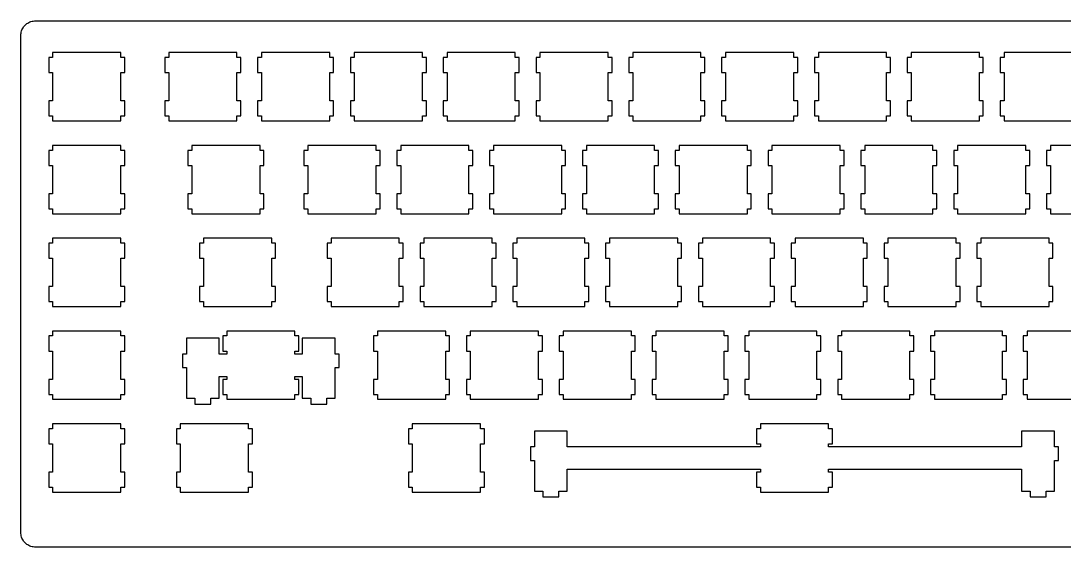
# Model space of a CAD drawing. Extents: x 0 to 341, y 0 to 108.
# Drawn here: x 0.1 to 214.2, y 0.2 to 108.2 of the extents above; entities that cross this region are included whole.
import ezdxf

# ---------------------------------------------------------------- set-up
doc = ezdxf.new("R2010")
doc.units = 0
doc.layers.get('0').update_dxf_attribs({"linetype": 'CONTINUOUS'})

msp = doc.modelspace()

# ---------------------------------------------------------------- linework, layer by layer
at = {"color": 0}
for p, q in [((0.66697, 106.972), (0.81304, 107.156)), ((0.81304, 107.156), (0.97289, 107.33)), ((0.97289, 107.33), (1.14653, 107.49)), ((1.14653, 107.49), (1.33119, 107.636)), ((1.33119, 107.636), (1.52687, 107.765)), ((1.52687, 107.765), (1.73357, 107.881)), ((1.73357, 107.881), (1.94717, 107.979)), ((1.94717, 107.979), (2.16765, 108.061)), ((2.16765, 108.061), (2.39503, 108.125)), ((2.39503, 108.125), (2.62516, 108.172)), ((2.62516, 108.172), (2.85943, 108.198)), ((2.85943, 108.198), (3.09507, 108.208)), ((3.09507, 108.208), (338.471, 108.208)), ((0.09508, 105.208), (0.10473, 105.444)), ((0.09508, 3.19429), (0.09508, 105.208)), ((0.10473, 105.444), (0.13091, 105.678)), ((0.13091, 105.678), (0.17777, 105.908)), ((0.17777, 105.908), (0.24116, 106.135)), ((0.24116, 106.135), (0.32384, 106.355)), ((0.32384, 106.355), (0.42168, 106.569)), ((0.42168, 106.569), (0.53744, 106.776)), ((0.53744, 106.776), (0.66697, 106.972)), ((6.62009, 100.683), (5.81946, 100.683)), ((5.81946, 100.683), (5.81946, 97.5829)), ((6.62009, 101.683), (6.62009, 100.683)), ((20.621, 101.683), (6.62009, 101.683)), ((20.621, 100.683), (20.621, 101.683)), ((21.4202, 100.683), (20.621, 100.683)), ((21.4202, 97.5829), (21.4202, 100.683)), ((30.4326, 100.683), (29.632, 100.683)), ((29.632, 100.683), (29.632, 97.5829)), ((30.4326, 101.683), (30.4326, 100.683)), ((44.432, 101.683), (30.4326, 101.683)), ((44.432, 100.683), (44.432, 101.683)), ((45.2328, 100.683), (44.432, 100.683)), ((45.2328, 97.5829), (45.2328, 100.683)), ((49.4827, 100.683), (48.6819, 100.683)), ((48.6819, 100.683), (48.6819, 97.5829)), ((49.4827, 101.683), (49.4827, 100.683)), ((63.482, 101.683), (49.4827, 101.683)), ((63.482, 100.683), (63.482, 101.683)), ((64.2828, 100.683), (63.482, 100.683)), ((64.2828, 97.5829), (64.2828, 100.683)), ((68.5327, 100.683), (67.7319, 100.683)), ((67.7319, 100.683), (67.7319, 97.5829)), ((68.5327, 101.683), (68.5327, 100.683)), ((82.532, 101.683), (68.5327, 101.683)), ((82.532, 100.683), (82.532, 101.683)), ((83.3328, 100.683), (82.532, 100.683)), ((83.3328, 97.5829), (83.3328, 100.683)), ((87.5827, 100.683), (86.7819, 100.683)), ((86.7819, 100.683), (86.7819, 97.5829)), ((87.5827, 101.683), (87.5827, 100.683)), ((101.582, 101.683), (87.5827, 101.683)), ((101.582, 100.683), (101.582, 101.683)), ((102.383, 100.683), (101.582, 100.683)), ((102.383, 97.5829), (102.383, 100.683)), ((106.633, 100.683), (105.832, 100.683)), ((105.832, 100.683), (105.832, 97.5829)), ((106.633, 101.683), (106.633, 100.683)), ((120.632, 101.683), (106.633, 101.683)), ((120.632, 100.683), (120.632, 101.683)), ((121.433, 100.683), (120.632, 100.683)), ((121.433, 97.5829), (121.433, 100.683)), ((125.681, 100.683), (124.882, 100.683)), ((124.882, 100.683), (124.882, 97.5829)), ((125.681, 101.683), (125.681, 100.683)), ((139.682, 101.683), (125.681, 101.683)), ((139.682, 100.683), (139.682, 101.683)), ((140.483, 100.683), (139.682, 100.683)), ((140.483, 97.5829), (140.483, 100.683)), ((144.733, 100.683), (143.932, 100.683)), ((143.932, 100.683), (143.932, 97.5829)), ((144.733, 101.683), (144.733, 100.683)), ((158.732, 101.683), (144.733, 101.683)), ((158.732, 100.683), (158.732, 101.683)), ((159.533, 100.683), (158.732, 100.683)), ((159.533, 97.5829), (159.533, 100.683)), ((163.783, 100.683), (162.982, 100.683)), ((162.982, 100.683), (162.982, 97.5829)), ((163.783, 101.683), (163.783, 100.683)), ((177.782, 101.683), (163.783, 101.683)), ((177.782, 100.683), (177.782, 101.683)), ((178.583, 100.683), (177.782, 100.683)), ((178.583, 97.5829), (178.583, 100.683)), ((182.833, 100.683), (182.032, 100.683)), ((182.032, 100.683), (182.032, 97.5829)), ((182.833, 101.683), (182.833, 100.683)), ((196.832, 101.683), (182.833, 101.683)), ((196.832, 100.683), (196.832, 101.683)), ((197.633, 100.683), (196.832, 100.683)), ((197.633, 97.5829), (197.633, 100.683)), ((201.883, 100.683), (201.082, 100.683)), ((201.082, 100.683), (201.082, 97.5829)), ((201.883, 101.683), (201.883, 100.683)), ((215.882, 101.683), (201.883, 101.683)), ((5.81946, 97.5829), (6.62009, 97.5829)), ((6.62009, 97.5829), (6.62009, 91.7829)), ((20.621, 91.7829), (20.621, 97.5829)), ((20.621, 97.5829), (21.4202, 97.5829)), ((29.632, 97.5829), (30.4326, 97.5829)), ((30.4326, 97.5829), (30.4326, 91.7829)), ((44.432, 91.7829), (44.432, 97.5829)), ((44.432, 97.5829), (45.2328, 97.5829)), ((48.6819, 97.5829), (49.4827, 97.5829)), ((49.4827, 97.5829), (49.4827, 91.7829)), ((63.482, 91.7829), (63.482, 97.5829)), ((63.482, 97.5829), (64.2828, 97.5829)), ((67.7319, 97.5829), (68.5327, 97.5829)), ((68.5327, 97.5829), (68.5327, 91.7829)), ((82.532, 91.7829), (82.532, 97.5829)), ((82.532, 97.5829), (83.3328, 97.5829)), ((86.7819, 97.5829), (87.5827, 97.5829)), ((87.5827, 97.5829), (87.5827, 91.7829)), ((101.582, 91.7829), (101.582, 97.5829)), ((101.582, 97.5829), (102.383, 97.5829)), ((105.832, 97.5829), (106.633, 97.5829)), ((106.633, 97.5829), (106.633, 91.7829)), ((120.632, 91.7829), (120.632, 97.5829)), ((120.632, 97.5829), (121.433, 97.5829)), ((124.882, 97.5829), (125.681, 97.5829)), ((125.681, 97.5829), (125.681, 91.7829)), ((139.682, 91.7829), (139.682, 97.5829)), ((139.682, 97.5829), (140.483, 97.5829)), ((143.932, 97.5829), (144.733, 97.5829)), ((144.733, 97.5829), (144.733, 91.7829)), ((158.732, 91.7829), (158.732, 97.5829)), ((158.732, 97.5829), (159.533, 97.5829)), ((162.982, 97.5829), (163.783, 97.5829)), ((163.783, 97.5829), (163.783, 91.7829)), ((177.782, 91.7829), (177.782, 97.5829)), ((177.782, 97.5829), (178.583, 97.5829)), ((182.032, 97.5829), (182.833, 97.5829)), ((182.833, 97.5829), (182.833, 91.7829)), ((196.832, 91.7829), (196.832, 97.5829)), ((196.832, 97.5829), (197.633, 97.5829)), ((201.082, 97.5829), (201.883, 97.5829)), ((201.883, 97.5829), (201.883, 91.7829)), ((6.62009, 91.7829), (5.81946, 91.7829)), ((5.81946, 91.7829), (5.81946, 88.6823)), ((21.4202, 91.7829), (20.621, 91.7829)), ((21.4202, 88.6823), (21.4202, 91.7829)), ((30.4326, 91.7829), (29.632, 91.7829)), ((29.632, 91.7829), (29.632, 88.6823)), ((45.2328, 91.7829), (44.432, 91.7829)), ((45.2328, 88.6823), (45.2328, 91.7829)), ((49.4827, 91.7829), (48.6819, 91.7829)), ((48.6819, 91.7829), (48.6819, 88.6823)), ((64.2828, 91.7829), (63.482, 91.7829)), ((64.2828, 88.6823), (64.2828, 91.7829)), ((68.5327, 91.7829), (67.7319, 91.7829)), ((67.7319, 91.7829), (67.7319, 88.6823)), ((83.3328, 91.7829), (82.532, 91.7829)), ((83.3328, 88.6823), (83.3328, 91.7829)), ((87.5827, 91.7829), (86.7819, 91.7829)), ((86.7819, 91.7829), (86.7819, 88.6823)), ((102.383, 91.7829), (101.582, 91.7829)), ((102.383, 88.6823), (102.383, 91.7829)), ((106.633, 91.7829), (105.832, 91.7829)), ((105.832, 91.7829), (105.832, 88.6823)), ((121.433, 91.7829), (120.632, 91.7829)), ((121.433, 88.6823), (121.433, 91.7829)), ((125.681, 91.7829), (124.882, 91.7829)), ((124.882, 91.7829), (124.882, 88.6823)), ((140.483, 91.7829), (139.682, 91.7829)), ((140.483, 88.6823), (140.483, 91.7829)), ((144.733, 91.7829), (143.932, 91.7829)), ((143.932, 91.7829), (143.932, 88.6823)), ((159.533, 91.7829), (158.732, 91.7829)), ((159.533, 88.6823), (159.533, 91.7829)), ((163.783, 91.7829), (162.982, 91.7829)), ((162.982, 91.7829), (162.982, 88.6823)), ((178.583, 91.7829), (177.782, 91.7829)), ((178.583, 88.6823), (178.583, 91.7829)), ((182.833, 91.7829), (182.032, 91.7829)), ((182.032, 91.7829), (182.032, 88.6823)), ((197.633, 91.7829), (196.832, 91.7829)), ((197.633, 88.6823), (197.633, 91.7829)), ((201.883, 91.7829), (201.082, 91.7829)), ((201.082, 91.7829), (201.082, 88.6823)), ((5.81946, 88.6823), (6.62009, 88.6823)), ((6.62009, 88.6823), (6.62009, 87.6819)), ((20.621, 87.6819), (20.621, 88.6823)), ((20.621, 88.6823), (21.4202, 88.6823)), ((29.632, 88.6823), (30.4326, 88.6823)), ((30.4326, 88.6823), (30.4326, 87.6819)), ((44.432, 87.6819), (44.432, 88.6823)), ((44.432, 88.6823), (45.2328, 88.6823)), ((48.6819, 88.6823), (49.4827, 88.6823)), ((49.4827, 88.6823), (49.4827, 87.6819)), ((63.482, 87.6819), (63.482, 88.6823)), ((63.482, 88.6823), (64.2828, 88.6823)), ((67.7319, 88.6823), (68.5327, 88.6823)), ((68.5327, 88.6823), (68.5327, 87.6819)), ((82.532, 87.6819), (82.532, 88.6823)), ((82.532, 88.6823), (83.3328, 88.6823)), ((86.7819, 88.6823), (87.5827, 88.6823)), ((87.5827, 88.6823), (87.5827, 87.6819)), ((101.582, 87.6819), (101.582, 88.6823)), ((101.582, 88.6823), (102.383, 88.6823)), ((105.832, 88.6823), (106.633, 88.6823)), ((106.633, 88.6823), (106.633, 87.6819)), ((120.632, 87.6819), (120.632, 88.6823)), ((120.632, 88.6823), (121.433, 88.6823)), ((124.882, 88.6823), (125.681, 88.6823)), ((125.681, 88.6823), (125.681, 87.6819)), ((139.682, 87.6819), (139.682, 88.6823)), ((139.682, 88.6823), (140.483, 88.6823)), ((143.932, 88.6823), (144.733, 88.6823)), ((144.733, 88.6823), (144.733, 87.6819)), ((158.732, 87.6819), (158.732, 88.6823)), ((158.732, 88.6823), (159.533, 88.6823)), ((162.982, 88.6823), (163.783, 88.6823)), ((163.783, 88.6823), (163.783, 87.6819)), ((177.782, 87.6819), (177.782, 88.6823)), ((177.782, 88.6823), (178.583, 88.6823)), ((182.032, 88.6823), (182.833, 88.6823)), ((182.833, 88.6823), (182.833, 87.6819)), ((196.832, 87.6819), (196.832, 88.6823)), ((196.832, 88.6823), (197.633, 88.6823)), ((201.082, 88.6823), (201.883, 88.6823)), ((201.883, 88.6823), (201.883, 87.6819)), ((6.62009, 87.6819), (20.621, 87.6819)), ((30.4326, 87.6819), (44.432, 87.6819)), ((49.4827, 87.6819), (63.482, 87.6819)), ((68.5327, 87.6819), (82.532, 87.6819)), ((87.5827, 87.6819), (101.582, 87.6819)), ((106.633, 87.6819), (120.632, 87.6819)), ((125.681, 87.6819), (139.682, 87.6819)), ((144.733, 87.6819), (158.732, 87.6819)), ((163.783, 87.6819), (177.782, 87.6819)), ((182.833, 87.6819), (196.832, 87.6819)), ((201.883, 87.6819), (215.882, 87.6819)), ((6.62009, 81.6321), (5.81946, 81.6321)), ((5.81946, 81.6321), (5.81946, 78.5315)), ((6.62009, 82.6325), (6.62009, 81.6321)), ((20.621, 82.6325), (6.62009, 82.6325)), ((20.621, 81.6321), (20.621, 82.6325)), ((21.4202, 81.6321), (20.621, 81.6321)), ((21.4202, 78.5315), (21.4202, 81.6321)), ((35.1951, 81.6321), (34.3958, 81.6321)), ((34.3958, 81.6321), (34.3958, 78.5315)), ((35.1951, 82.6325), (35.1951, 81.6321)), ((49.1959, 82.6325), (35.1951, 82.6325)), ((49.1959, 81.6321), (49.1959, 82.6325)), ((49.9953, 81.6321), (49.1959, 81.6321)), ((49.9953, 78.5315), (49.9953, 81.6321)), ((59.0077, 81.6321), (58.2069, 81.6321)), ((58.2069, 81.6321), (58.2069, 78.5315)), ((59.0077, 82.6325), (59.0077, 81.6321)), ((73.007, 82.6325), (59.0077, 82.6325)), ((73.007, 81.6321), (73.007, 82.6325)), ((73.8078, 81.6321), (73.007, 81.6321)), ((73.8078, 78.5315), (73.8078, 81.6321)), ((78.0577, 81.6321), (77.2569, 81.6321)), ((77.2569, 81.6321), (77.2569, 78.5315)), ((78.0577, 82.6325), (78.0577, 81.6321)), ((92.057, 82.6325), (78.0577, 82.6325)), ((92.057, 81.6321), (92.057, 82.6325)), ((92.8578, 81.6321), (92.057, 81.6321)), ((92.8578, 78.5315), (92.8578, 81.6321)), ((97.1077, 81.6321), (96.3069, 81.6321)), ((96.3069, 81.6321), (96.3069, 78.5315)), ((97.1077, 82.6325), (97.1077, 81.6321)), ((111.107, 82.6325), (97.1077, 82.6325)), ((111.107, 81.6321), (111.107, 82.6325)), ((111.908, 81.6321), (111.107, 81.6321)), ((111.908, 78.5315), (111.908, 81.6321)), ((116.158, 81.6321), (115.357, 81.6321)), ((115.357, 81.6321), (115.357, 78.5315)), ((116.158, 82.6325), (116.158, 81.6321)), ((130.157, 82.6325), (116.158, 82.6325)), ((130.157, 81.6321), (130.157, 82.6325)), ((130.958, 81.6321), (130.157, 81.6321)), ((130.958, 78.5315), (130.958, 81.6321)), ((135.208, 81.6321), (134.407, 81.6321)), ((134.407, 81.6321), (134.407, 78.5315)), ((135.208, 82.6325), (135.208, 81.6321)), ((149.207, 82.6325), (135.208, 82.6325)), ((149.207, 81.6321), (149.207, 82.6325)), ((150.008, 81.6321), (149.207, 81.6321)), ((150.008, 78.5315), (150.008, 81.6321)), ((154.258, 81.6321), (153.457, 81.6321)), ((153.457, 81.6321), (153.457, 78.5315)), ((154.258, 82.6325), (154.258, 81.6321)), ((168.257, 82.6325), (154.258, 82.6325)), ((168.257, 81.6321), (168.257, 82.6325)), ((169.058, 81.6321), (168.257, 81.6321)), ((169.058, 78.5315), (169.058, 81.6321)), ((173.308, 81.6321), (172.507, 81.6321)), ((172.507, 81.6321), (172.507, 78.5315)), ((173.308, 82.6325), (173.308, 81.6321)), ((187.307, 82.6325), (173.308, 82.6325)), ((187.307, 81.6321), (187.307, 82.6325)), ((188.108, 81.6321), (187.307, 81.6321)), ((188.108, 78.5315), (188.108, 81.6321)), ((192.358, 81.6321), (191.557, 81.6321)), ((191.557, 81.6321), (191.557, 78.5315)), ((192.358, 82.6325), (192.358, 81.6321)), ((206.357, 82.6325), (192.358, 82.6325)), ((206.357, 81.6321), (206.357, 82.6325)), ((207.158, 81.6321), (206.357, 81.6321)), ((207.158, 78.5315), (207.158, 81.6321)), ((211.408, 81.6321), (210.607, 81.6321)), ((210.607, 81.6321), (210.607, 78.5315)), ((211.408, 82.6325), (211.408, 81.6321)), ((225.407, 82.6325), (211.408, 82.6325)), ((5.81946, 78.5315), (6.62009, 78.5315)), ((6.62009, 78.5315), (6.62009, 72.7329)), ((20.621, 72.7329), (20.621, 78.5315)), ((20.621, 78.5315), (21.4202, 78.5315)), ((34.3958, 78.5315), (35.1951, 78.5315)), ((35.1951, 78.5315), (35.1951, 72.7329)), ((49.1959, 72.7329), (49.1959, 78.5315)), ((49.1959, 78.5315), (49.9953, 78.5315)), ((58.2069, 78.5315), (59.0077, 78.5315)), ((59.0077, 78.5315), (59.0077, 72.7329)), ((73.007, 72.7329), (73.007, 78.5315)), ((73.007, 78.5315), (73.8078, 78.5315)), ((77.2569, 78.5315), (78.0577, 78.5315)), ((78.0577, 78.5315), (78.0577, 72.7329)), ((92.057, 72.7329), (92.057, 78.5315)), ((92.057, 78.5315), (92.8578, 78.5315)), ((96.3069, 78.5315), (97.1077, 78.5315)), ((97.1077, 78.5315), (97.1077, 72.7329)), ((111.107, 72.7329), (111.107, 78.5315)), ((111.107, 78.5315), (111.908, 78.5315)), ((115.357, 78.5315), (116.158, 78.5315)), ((116.158, 78.5315), (116.158, 72.7329)), ((130.157, 72.7329), (130.157, 78.5315)), ((130.157, 78.5315), (130.958, 78.5315)), ((134.407, 78.5315), (135.208, 78.5315)), ((135.208, 78.5315), (135.208, 72.7329)), ((149.207, 72.7329), (149.207, 78.5315)), ((149.207, 78.5315), (150.008, 78.5315)), ((153.457, 78.5315), (154.258, 78.5315)), ((154.258, 78.5315), (154.258, 72.7329)), ((168.257, 72.7329), (168.257, 78.5315)), ((168.257, 78.5315), (169.058, 78.5315)), ((172.507, 78.5315), (173.308, 78.5315)), ((173.308, 78.5315), (173.308, 72.7329)), ((187.307, 72.7329), (187.307, 78.5315)), ((187.307, 78.5315), (188.108, 78.5315)), ((191.557, 78.5315), (192.358, 78.5315)), ((192.358, 78.5315), (192.358, 72.7329)), ((206.357, 72.7329), (206.357, 78.5315)), ((206.357, 78.5315), (207.158, 78.5315)), ((210.607, 78.5315), (211.408, 78.5315)), ((211.408, 78.5315), (211.408, 72.7329)), ((6.62009, 72.7329), (5.81946, 72.7329)), ((5.81946, 72.7329), (5.81946, 69.6323)), ((21.4202, 72.7329), (20.621, 72.7329)), ((21.4202, 69.6323), (21.4202, 72.7329)), ((35.1951, 72.7329), (34.3958, 72.7329)), ((34.3958, 72.7329), (34.3958, 69.6323)), ((49.9953, 72.7329), (49.1959, 72.7329)), ((49.9953, 69.6323), (49.9953, 72.7329)), ((59.0077, 72.7329), (58.2069, 72.7329)), ((58.2069, 72.7329), (58.2069, 69.6323)), ((73.8078, 72.7329), (73.007, 72.7329)), ((73.8078, 69.6323), (73.8078, 72.7329)), ((78.0577, 72.7329), (77.2569, 72.7329)), ((77.2569, 72.7329), (77.2569, 69.6323)), ((92.8578, 72.7329), (92.057, 72.7329)), ((92.8578, 69.6323), (92.8578, 72.7329)), ((97.1077, 72.7329), (96.3069, 72.7329)), ((96.3069, 72.7329), (96.3069, 69.6323)), ((111.908, 72.7329), (111.107, 72.7329)), ((111.908, 69.6323), (111.908, 72.7329)), ((116.158, 72.7329), (115.357, 72.7329)), ((115.357, 72.7329), (115.357, 69.6323)), ((130.958, 72.7329), (130.157, 72.7329)), ((130.958, 69.6323), (130.958, 72.7329)), ((135.208, 72.7329), (134.407, 72.7329)), ((134.407, 72.7329), (134.407, 69.6323)), ((150.008, 72.7329), (149.207, 72.7329)), ((150.008, 69.6323), (150.008, 72.7329)), ((154.258, 72.7329), (153.457, 72.7329)), ((153.457, 72.7329), (153.457, 69.6323)), ((169.058, 72.7329), (168.257, 72.7329)), ((169.058, 69.6323), (169.058, 72.7329)), ((173.308, 72.7329), (172.507, 72.7329)), ((172.507, 72.7329), (172.507, 69.6323)), ((188.108, 72.7329), (187.307, 72.7329)), ((188.108, 69.6323), (188.108, 72.7329)), ((192.358, 72.7329), (191.557, 72.7329)), ((191.557, 72.7329), (191.557, 69.6323)), ((207.158, 72.7329), (206.357, 72.7329)), ((207.158, 69.6323), (207.158, 72.7329)), ((211.408, 72.7329), (210.607, 72.7329)), ((210.607, 72.7329), (210.607, 69.6323)), ((5.81946, 69.6323), (6.62009, 69.6323)), ((6.62009, 69.6323), (6.62009, 68.6319)), ((6.62009, 68.6319), (20.621, 68.6319)), ((20.621, 68.6319), (20.621, 69.6323)), ((20.621, 69.6323), (21.4202, 69.6323)), ((34.3958, 69.6323), (35.1951, 69.6323)), ((35.1951, 69.6323), (35.1951, 68.6319)), ((35.1951, 68.6319), (49.1959, 68.6319)), ((49.1959, 68.6319), (49.1959, 69.6323)), ((49.1959, 69.6323), (49.9953, 69.6323)), ((58.2069, 69.6323), (59.0077, 69.6323)), ((59.0077, 69.6323), (59.0077, 68.6319)), ((59.0077, 68.6319), (73.007, 68.6319)), ((73.007, 68.6319), (73.007, 69.6323)), ((73.007, 69.6323), (73.8078, 69.6323)), ((77.2569, 69.6323), (78.0577, 69.6323)), ((78.0577, 69.6323), (78.0577, 68.6319)), ((78.0577, 68.6319), (92.057, 68.6319)), ((92.057, 68.6319), (92.057, 69.6323)), ((92.057, 69.6323), (92.8578, 69.6323)), ((96.3069, 69.6323), (97.1077, 69.6323)), ((97.1077, 69.6323), (97.1077, 68.6319)), ((97.1077, 68.6319), (111.107, 68.6319)), ((111.107, 68.6319), (111.107, 69.6323)), ((111.107, 69.6323), (111.908, 69.6323)), ((115.357, 69.6323), (116.158, 69.6323)), ((116.158, 69.6323), (116.158, 68.6319)), ((116.158, 68.6319), (130.157, 68.6319)), ((130.157, 68.6319), (130.157, 69.6323)), ((130.157, 69.6323), (130.958, 69.6323)), ((134.407, 69.6323), (135.208, 69.6323)), ((135.208, 69.6323), (135.208, 68.6319)), ((135.208, 68.6319), (149.207, 68.6319)), ((149.207, 68.6319), (149.207, 69.6323)), ((149.207, 69.6323), (150.008, 69.6323)), ((153.457, 69.6323), (154.258, 69.6323)), ((154.258, 69.6323), (154.258, 68.6319)), ((154.258, 68.6319), (168.257, 68.6319)), ((168.257, 68.6319), (168.257, 69.6323)), ((168.257, 69.6323), (169.058, 69.6323)), ((172.507, 69.6323), (173.308, 69.6323)), ((173.308, 69.6323), (173.308, 68.6319)), ((173.308, 68.6319), (187.307, 68.6319)), ((187.307, 68.6319), (187.307, 69.6323)), ((187.307, 69.6323), (188.108, 69.6323)), ((191.557, 69.6323), (192.358, 69.6323)), ((192.358, 69.6323), (192.358, 68.6319)), ((192.358, 68.6319), (206.357, 68.6319)), ((206.357, 68.6319), (206.357, 69.6323)), ((206.357, 69.6323), (207.158, 69.6323)), ((210.607, 69.6323), (211.408, 69.6323)), ((211.408, 69.6323), (211.408, 68.6319)), ((211.408, 68.6319), (225.407, 68.6319)), ((6.62009, 62.5821), (5.81946, 62.5821)), ((5.81946, 62.5821), (5.81946, 59.4815)), ((6.62009, 63.5825), (6.62009, 62.5821)), ((20.621, 63.5825), (6.62009, 63.5825)), ((20.621, 62.5821), (20.621, 63.5825)), ((21.4202, 62.5821), (20.621, 62.5821)), ((21.4202, 59.4815), (21.4202, 62.5821)), ((37.5765, 62.5821), (36.7771, 62.5821)), ((36.7771, 62.5821), (36.7771, 59.4815)), ((37.5765, 63.5825), (37.5765, 62.5821)), ((51.5758, 63.5825), (37.5765, 63.5825)), ((51.5758, 62.5821), (51.5758, 63.5825)), ((52.3766, 62.5821), (51.5758, 62.5821)), ((52.3766, 59.4815), (52.3766, 62.5821)), ((63.7702, 62.5821), (62.9708, 62.5821)), ((62.9708, 62.5821), (62.9708, 59.4815)), ((63.7702, 63.5825), (63.7702, 62.5821)), ((77.7709, 63.5825), (63.7702, 63.5825)), ((77.7709, 62.5821), (77.7709, 63.5825)), ((78.5703, 62.5821), (77.7709, 62.5821)), ((78.5703, 59.4815), (78.5703, 62.5821)), ((82.8202, 62.5821), (82.0208, 62.5821)), ((82.0208, 62.5821), (82.0208, 59.4815)), ((82.8202, 63.5825), (82.8202, 62.5821)), ((96.8209, 63.5825), (82.8202, 63.5825)), ((96.8209, 62.5821), (96.8209, 63.5825)), ((97.6203, 62.5821), (96.8209, 62.5821)), ((97.6203, 59.4815), (97.6203, 62.5821)), ((101.87, 62.5821), (101.071, 62.5821)), ((101.071, 62.5821), (101.071, 59.4815)), ((101.87, 63.5825), (101.87, 62.5821)), ((115.871, 63.5825), (101.87, 63.5825)), ((115.871, 62.5821), (115.871, 63.5825)), ((116.67, 62.5821), (115.871, 62.5821)), ((116.67, 59.4815), (116.67, 62.5821)), ((120.92, 62.5821), (120.121, 62.5821)), ((120.121, 62.5821), (120.121, 59.4815)), ((120.92, 63.5825), (120.92, 62.5821)), ((134.921, 63.5825), (120.92, 63.5825)), ((134.921, 62.5821), (134.921, 63.5825)), ((135.72, 62.5821), (134.921, 62.5821)), ((135.72, 59.4815), (135.72, 62.5821)), ((139.97, 62.5821), (139.171, 62.5821)), ((139.171, 62.5821), (139.171, 59.4815)), ((139.97, 63.5825), (139.97, 62.5821)), ((153.971, 63.5825), (139.97, 63.5825)), ((153.971, 62.5821), (153.971, 63.5825)), ((154.77, 62.5821), (153.971, 62.5821)), ((154.77, 59.4815), (154.77, 62.5821)), ((159.02, 62.5821), (158.221, 62.5821)), ((158.221, 62.5821), (158.221, 59.4815)), ((159.02, 63.5825), (159.02, 62.5821)), ((173.021, 63.5825), (159.02, 63.5825)), ((173.021, 62.5821), (173.021, 63.5825)), ((173.82, 62.5821), (173.021, 62.5821)), ((173.82, 59.4815), (173.82, 62.5821)), ((178.07, 62.5821), (177.271, 62.5821)), ((177.271, 62.5821), (177.271, 59.4815)), ((178.07, 63.5825), (178.07, 62.5821)), ((192.071, 63.5825), (178.07, 63.5825)), ((192.071, 62.5821), (192.071, 63.5825)), ((192.87, 62.5821), (192.071, 62.5821)), ((192.87, 59.4815), (192.87, 62.5821)), ((197.12, 62.5821), (196.321, 62.5821)), ((196.321, 62.5821), (196.321, 59.4815)), ((197.12, 63.5825), (197.12, 62.5821)), ((211.121, 63.5825), (197.12, 63.5825)), ((211.121, 62.5821), (211.121, 63.5825)), ((211.92, 62.5821), (211.121, 62.5821)), ((211.92, 59.4815), (211.92, 62.5821)), ((5.81946, 59.4815), (6.62009, 59.4815)), ((6.62009, 59.4815), (6.62009, 53.6829)), ((20.621, 53.6829), (20.621, 59.4815)), ((20.621, 59.4815), (21.4202, 59.4815)), ((36.7771, 59.4815), (37.5765, 59.4815)), ((37.5765, 59.4815), (37.5765, 53.6829)), ((51.5758, 53.6829), (51.5758, 59.4815)), ((51.5758, 59.4815), (52.3766, 59.4815)), ((62.9708, 59.4815), (63.7702, 59.4815)), ((63.7702, 59.4815), (63.7702, 53.6829)), ((77.7709, 53.6829), (77.7709, 59.4815)), ((77.7709, 59.4815), (78.5703, 59.4815)), ((82.0208, 59.4815), (82.8202, 59.4815)), ((82.8202, 59.4815), (82.8202, 53.6829)), ((96.8209, 53.6829), (96.8209, 59.4815)), ((96.8209, 59.4815), (97.6203, 59.4815)), ((101.071, 59.4815), (101.87, 59.4815)), ((101.87, 59.4815), (101.87, 53.6829)), ((115.871, 53.6829), (115.871, 59.4815)), ((115.871, 59.4815), (116.67, 59.4815)), ((120.121, 59.4815), (120.92, 59.4815)), ((120.92, 59.4815), (120.92, 53.6829)), ((134.921, 53.6829), (134.921, 59.4815)), ((134.921, 59.4815), (135.72, 59.4815)), ((139.171, 59.4815), (139.97, 59.4815)), ((139.97, 59.4815), (139.97, 53.6829)), ((153.971, 53.6829), (153.971, 59.4815)), ((153.971, 59.4815), (154.77, 59.4815)), ((158.221, 59.4815), (159.02, 59.4815)), ((159.02, 59.4815), (159.02, 53.6829)), ((173.021, 53.6829), (173.021, 59.4815)), ((173.021, 59.4815), (173.82, 59.4815)), ((177.271, 59.4815), (178.07, 59.4815)), ((178.07, 59.4815), (178.07, 53.6829)), ((192.071, 53.6829), (192.071, 59.4815)), ((192.071, 59.4815), (192.87, 59.4815)), ((196.321, 59.4815), (197.12, 59.4815)), ((197.12, 59.4815), (197.12, 53.6829)), ((211.121, 53.6829), (211.121, 59.4815)), ((211.121, 59.4815), (211.92, 59.4815)), ((6.62009, 53.6829), (5.81946, 53.6829)), ((5.81946, 53.6829), (5.81946, 50.5823)), ((21.4202, 53.6829), (20.621, 53.6829)), ((21.4202, 50.5823), (21.4202, 53.6829)), ((37.5765, 53.6829), (36.7771, 53.6829)), ((36.7771, 53.6829), (36.7771, 50.5823)), ((52.3766, 53.6829), (51.5758, 53.6829)), ((52.3766, 50.5823), (52.3766, 53.6829)), ((63.7702, 53.6829), (62.9708, 53.6829)), ((62.9708, 53.6829), (62.9708, 50.5823)), ((78.5703, 53.6829), (77.7709, 53.6829)), ((78.5703, 50.5823), (78.5703, 53.6829)), ((82.8202, 53.6829), (82.0208, 53.6829)), ((82.0208, 53.6829), (82.0208, 50.5823)), ((97.6203, 53.6829), (96.8209, 53.6829)), ((97.6203, 50.5823), (97.6203, 53.6829)), ((101.87, 53.6829), (101.071, 53.6829)), ((101.071, 53.6829), (101.071, 50.5823)), ((116.67, 53.6829), (115.871, 53.6829)), ((116.67, 50.5823), (116.67, 53.6829)), ((120.92, 53.6829), (120.121, 53.6829)), ((120.121, 53.6829), (120.121, 50.5823)), ((135.72, 53.6829), (134.921, 53.6829)), ((135.72, 50.5823), (135.72, 53.6829)), ((139.97, 53.6829), (139.171, 53.6829)), ((139.171, 53.6829), (139.171, 50.5823)), ((154.77, 53.6829), (153.971, 53.6829)), ((154.77, 50.5823), (154.77, 53.6829)), ((159.02, 53.6829), (158.221, 53.6829)), ((158.221, 53.6829), (158.221, 50.5823)), ((173.82, 53.6829), (173.021, 53.6829)), ((173.82, 50.5823), (173.82, 53.6829)), ((178.07, 53.6829), (177.271, 53.6829)), ((177.271, 53.6829), (177.271, 50.5823)), ((192.87, 53.6829), (192.071, 53.6829)), ((192.87, 50.5823), (192.87, 53.6829)), ((197.12, 53.6829), (196.321, 53.6829)), ((196.321, 53.6829), (196.321, 50.5823)), ((211.92, 53.6829), (211.121, 53.6829)), ((211.92, 50.5823), (211.92, 53.6829)), ((5.81946, 50.5823), (6.62009, 50.5823)), ((6.62009, 50.5823), (6.62009, 49.5819)), ((6.62009, 49.5819), (20.621, 49.5819)), ((20.621, 49.5819), (20.621, 50.5823)), ((20.621, 50.5823), (21.4202, 50.5823)), ((36.7771, 50.5823), (37.5765, 50.5823)), ((37.5765, 50.5823), (37.5765, 49.5819)), ((37.5765, 49.5819), (51.5758, 49.5819)), ((51.5758, 49.5819), (51.5758, 50.5823)), ((51.5758, 50.5823), (52.3766, 50.5823)), ((62.9708, 50.5823), (63.7702, 50.5823)), ((63.7702, 50.5823), (63.7702, 49.5819)), ((63.7702, 49.5819), (77.7709, 49.5819)), ((77.7709, 49.5819), (77.7709, 50.5823)), ((77.7709, 50.5823), (78.5703, 50.5823)), ((82.0208, 50.5823), (82.8202, 50.5823)), ((82.8202, 50.5823), (82.8202, 49.5819)), ((82.8202, 49.5819), (96.8209, 49.5819)), ((96.8209, 49.5819), (96.8209, 50.5823)), ((96.8209, 50.5823), (97.6203, 50.5823)), ((101.071, 50.5823), (101.87, 50.5823)), ((101.87, 50.5823), (101.87, 49.5819)), ((101.87, 49.5819), (115.871, 49.5819)), ((115.871, 49.5819), (115.871, 50.5823)), ((115.871, 50.5823), (116.67, 50.5823)), ((120.121, 50.5823), (120.92, 50.5823)), ((120.92, 50.5823), (120.92, 49.5819)), ((120.92, 49.5819), (134.921, 49.5819)), ((134.921, 49.5819), (134.921, 50.5823)), ((134.921, 50.5823), (135.72, 50.5823)), ((139.171, 50.5823), (139.97, 50.5823)), ((139.97, 50.5823), (139.97, 49.5819)), ((139.97, 49.5819), (153.971, 49.5819)), ((153.971, 49.5819), (153.971, 50.5823)), ((153.971, 50.5823), (154.77, 50.5823)), ((158.221, 50.5823), (159.02, 50.5823)), ((159.02, 50.5823), (159.02, 49.5819)), ((159.02, 49.5819), (173.021, 49.5819)), ((173.021, 49.5819), (173.021, 50.5823)), ((173.021, 50.5823), (173.82, 50.5823)), ((177.271, 50.5823), (178.07, 50.5823)), ((178.07, 50.5823), (178.07, 49.5819)), ((178.07, 49.5819), (192.071, 49.5819)), ((192.071, 49.5819), (192.071, 50.5823)), ((192.071, 50.5823), (192.87, 50.5823)), ((196.321, 50.5823), (197.12, 50.5823)), ((197.12, 50.5823), (197.12, 49.5819)), ((197.12, 49.5819), (211.121, 49.5819)), ((211.121, 49.5819), (211.121, 50.5823)), ((211.121, 50.5823), (211.92, 50.5823)), ((6.62009, 43.5321), (5.81946, 43.5321)), ((5.81946, 43.5321), (5.81946, 40.4315)), ((6.62009, 44.5326), (6.62009, 43.5321)), ((20.621, 44.5326), (6.62009, 44.5326)), ((20.621, 43.5321), (20.621, 44.5326)), ((21.4202, 43.5321), (20.621, 43.5321)), ((21.4202, 40.4315), (21.4202, 43.5321)), ((40.8132, 43.0622), (34.0637, 43.0622)), ((34.0637, 43.0622), (34.0637, 39.8321)), ((40.8132, 39.8321), (40.8132, 43.0622)), ((42.339, 43.5321), (41.5382, 43.5321)), ((41.5382, 43.5321), (41.5382, 40.4315)), ((42.339, 44.5326), (42.339, 43.5321)), ((56.3383, 44.5326), (42.339, 44.5326)), ((56.3383, 43.5321), (56.3383, 44.5326)), ((57.1391, 43.5321), (56.3383, 43.5321)), ((57.1391, 40.4315), (57.1391, 43.5321)), ((64.6134, 43.0622), (57.8637, 43.0622)), ((57.8637, 43.0622), (57.8637, 39.8321)), ((64.6134, 39.8321), (64.6134, 43.0622)), ((73.2952, 43.5321), (72.4958, 43.5321)), ((72.4958, 43.5321), (72.4958, 40.4315)), ((73.2952, 44.5326), (73.2952, 43.5321)), ((87.2959, 44.5326), (73.2952, 44.5326)), ((87.2959, 43.5321), (87.2959, 44.5326)), ((88.0953, 43.5321), (87.2959, 43.5321)), ((88.0953, 40.4315), (88.0953, 43.5321)), ((92.3452, 43.5321), (91.5458, 43.5321)), ((91.5458, 43.5321), (91.5458, 40.4315)), ((92.3452, 44.5326), (92.3452, 43.5321)), ((106.346, 44.5326), (92.3452, 44.5326)), ((106.346, 43.5321), (106.346, 44.5326)), ((107.145, 43.5321), (106.346, 43.5321)), ((107.145, 40.4315), (107.145, 43.5321)), ((111.395, 43.5321), (110.596, 43.5321)), ((110.596, 43.5321), (110.596, 40.4315)), ((111.395, 44.5326), (111.395, 43.5321)), ((125.396, 44.5326), (111.395, 44.5326)), ((125.396, 43.5321), (125.396, 44.5326)), ((126.195, 43.5321), (125.396, 43.5321)), ((126.195, 40.4315), (126.195, 43.5321)), ((130.445, 43.5321), (129.644, 43.5321)), ((129.644, 43.5321), (129.644, 40.4315)), ((130.445, 44.5326), (130.445, 43.5321)), ((144.446, 44.5326), (130.445, 44.5326)), ((144.446, 43.5321), (144.446, 44.5326)), ((145.245, 43.5321), (144.446, 43.5321)), ((145.245, 40.4315), (145.245, 43.5321)), ((149.495, 43.5321), (148.696, 43.5321)), ((148.696, 43.5321), (148.696, 40.4315)), ((149.495, 44.5326), (149.495, 43.5321)), ((163.496, 44.5326), (149.495, 44.5326)), ((163.496, 43.5321), (163.496, 44.5326)), ((164.295, 43.5321), (163.496, 43.5321)), ((164.295, 40.4315), (164.295, 43.5321)), ((168.545, 43.5321), (167.746, 43.5321)), ((167.746, 43.5321), (167.746, 40.4315)), ((168.545, 44.5326), (168.545, 43.5321)), ((182.546, 44.5326), (168.545, 44.5326)), ((182.546, 43.5321), (182.546, 44.5326)), ((183.345, 43.5321), (182.546, 43.5321)), ((183.345, 40.4315), (183.345, 43.5321)), ((187.595, 43.5321), (186.796, 43.5321)), ((186.796, 43.5321), (186.796, 40.4315)), ((187.595, 44.5326), (187.595, 43.5321)), ((201.596, 44.5326), (187.595, 44.5326)), ((201.596, 43.5321), (201.596, 44.5326)), ((202.395, 43.5321), (201.596, 43.5321)), ((202.395, 40.4315), (202.395, 43.5321)), ((206.645, 43.5321), (205.846, 43.5321)), ((205.846, 43.5321), (205.846, 40.4315)), ((206.645, 44.5326), (206.645, 43.5321)), ((220.646, 44.5326), (206.645, 44.5326)), ((5.81946, 40.4315), (6.62009, 40.4315)), ((6.62009, 40.4315), (6.62009, 34.6329)), ((20.621, 34.6329), (20.621, 40.4315)), ((20.621, 40.4315), (21.4202, 40.4315)), ((34.0637, 39.8321), (33.2383, 39.8321)), ((33.2383, 39.8321), (33.2383, 37.0321)), ((42.339, 39.8321), (40.8132, 39.8321)), ((41.5382, 40.4315), (42.339, 40.4315)), ((42.339, 40.4315), (42.339, 39.8321)), ((56.3383, 39.8321), (56.3383, 40.4315)), ((56.3383, 40.4315), (57.1391, 40.4315)), ((57.8637, 39.8321), (56.3383, 39.8321)), ((65.4389, 39.8321), (64.6134, 39.8321)), ((65.4389, 37.0321), (65.4389, 39.8321)), ((72.4958, 40.4315), (73.2952, 40.4315)), ((73.2952, 40.4315), (73.2952, 34.6329)), ((87.2959, 34.6329), (87.2959, 40.4315)), ((87.2959, 40.4315), (88.0953, 40.4315)), ((91.5458, 40.4315), (92.3452, 40.4315)), ((92.3452, 40.4315), (92.3452, 34.6329)), ((106.346, 34.6329), (106.346, 40.4315)), ((106.346, 40.4315), (107.145, 40.4315)), ((110.596, 40.4315), (111.395, 40.4315)), ((111.395, 40.4315), (111.395, 34.6329)), ((125.396, 34.6329), (125.396, 40.4315)), ((125.396, 40.4315), (126.195, 40.4315)), ((129.644, 40.4315), (130.445, 40.4315)), ((130.445, 40.4315), (130.445, 34.6329)), ((144.446, 34.6329), (144.446, 40.4315)), ((144.446, 40.4315), (145.245, 40.4315)), ((148.696, 40.4315), (149.495, 40.4315)), ((149.495, 40.4315), (149.495, 34.6329)), ((163.496, 34.6329), (163.496, 40.4315)), ((163.496, 40.4315), (164.295, 40.4315)), ((167.746, 40.4315), (168.545, 40.4315)), ((168.545, 40.4315), (168.545, 34.6329)), ((182.546, 34.6329), (182.546, 40.4315)), ((182.546, 40.4315), (183.345, 40.4315)), ((186.796, 40.4315), (187.595, 40.4315)), ((187.595, 40.4315), (187.595, 34.6329)), ((201.596, 34.6329), (201.596, 40.4315)), ((201.596, 40.4315), (202.395, 40.4315)), ((205.846, 40.4315), (206.645, 40.4315)), ((206.645, 40.4315), (206.645, 34.6329)), ((33.2383, 37.0321), (34.0637, 37.0321)), ((34.0637, 37.0321), (34.0637, 30.7619)), ((64.6134, 30.7619), (64.6134, 37.0321)), ((64.6134, 37.0321), (65.4389, 37.0321)), ((6.62009, 34.6329), (5.81946, 34.6329)), ((5.81946, 34.6329), (5.81946, 31.5323)), ((21.4202, 34.6329), (20.621, 34.6329)), ((21.4202, 31.5323), (21.4202, 34.6329)), ((40.8132, 30.7619), (40.8132, 35.2323)), ((40.8132, 35.2323), (42.339, 35.2323)), ((42.339, 34.6329), (41.5382, 34.6329)), ((41.5382, 34.6329), (41.5382, 31.5323)), ((42.339, 35.2323), (42.339, 34.6329)), ((56.3383, 34.6329), (56.3383, 35.2323)), ((56.3383, 35.2323), (57.8637, 35.2323)), ((57.1391, 34.6329), (56.3383, 34.6329)), ((57.1391, 31.5323), (57.1391, 34.6329)), ((57.8637, 35.2323), (57.8637, 30.7619)), ((73.2952, 34.6329), (72.4958, 34.6329)), ((72.4958, 34.6329), (72.4958, 31.5323)), ((88.0953, 34.6329), (87.2959, 34.6329)), ((88.0953, 31.5323), (88.0953, 34.6329)), ((92.3452, 34.6329), (91.5458, 34.6329)), ((91.5458, 34.6329), (91.5458, 31.5323)), ((107.145, 34.6329), (106.346, 34.6329)), ((107.145, 31.5323), (107.145, 34.6329)), ((111.395, 34.6329), (110.596, 34.6329)), ((110.596, 34.6329), (110.596, 31.5323)), ((126.195, 34.6329), (125.396, 34.6329)), ((126.195, 31.5323), (126.195, 34.6329)), ((130.445, 34.6329), (129.644, 34.6329)), ((129.644, 34.6329), (129.644, 31.5323)), ((145.245, 34.6329), (144.446, 34.6329)), ((145.245, 31.5323), (145.245, 34.6329)), ((149.495, 34.6329), (148.696, 34.6329)), ((148.696, 34.6329), (148.696, 31.5323)), ((164.295, 34.6329), (163.496, 34.6329)), ((164.295, 31.5323), (164.295, 34.6329)), ((168.545, 34.6329), (167.746, 34.6329)), ((167.746, 34.6329), (167.746, 31.5323)), ((183.345, 34.6329), (182.546, 34.6329)), ((183.345, 31.5323), (183.345, 34.6329)), ((187.595, 34.6329), (186.796, 34.6329)), ((186.796, 34.6329), (186.796, 31.5323)), ((202.395, 34.6329), (201.596, 34.6329)), ((202.395, 31.5323), (202.395, 34.6329)), ((206.645, 34.6329), (205.846, 34.6329)), ((205.846, 34.6329), (205.846, 31.5323)), ((5.81946, 31.5323), (6.62009, 31.5323)), ((6.62009, 31.5323), (6.62009, 30.5318)), ((6.62009, 30.5318), (20.621, 30.5318)), ((20.621, 30.5318), (20.621, 31.5323)), ((20.621, 31.5323), (21.4202, 31.5323)), ((34.0637, 30.7619), (35.789, 30.7619)), ((35.789, 30.7619), (35.789, 29.5617)), ((39.0881, 29.5617), (39.0881, 30.7619)), ((39.0881, 30.7619), (40.8132, 30.7619)), ((41.5382, 31.5323), (42.339, 31.5323)), ((42.339, 31.5323), (42.339, 30.5318)), ((42.339, 30.5318), (56.3383, 30.5318)), ((56.3383, 30.5318), (56.3383, 31.5323)), ((56.3383, 31.5323), (57.1391, 31.5323)), ((57.8637, 30.7619), (59.5877, 30.7619)), ((59.5877, 30.7619), (59.5877, 29.5617)), ((62.8883, 29.5617), (62.8883, 30.7619)), ((62.8883, 30.7619), (64.6134, 30.7619)), ((72.4958, 31.5323), (73.2952, 31.5323)), ((73.2952, 31.5323), (73.2952, 30.5318)), ((73.2952, 30.5318), (87.2959, 30.5318)), ((87.2959, 30.5318), (87.2959, 31.5323)), ((87.2959, 31.5323), (88.0953, 31.5323)), ((91.5458, 31.5323), (92.3452, 31.5323)), ((92.3452, 31.5323), (92.3452, 30.5318)), ((92.3452, 30.5318), (106.346, 30.5318)), ((106.346, 30.5318), (106.346, 31.5323)), ((106.346, 31.5323), (107.145, 31.5323)), ((110.596, 31.5323), (111.395, 31.5323)), ((111.395, 31.5323), (111.395, 30.5318)), ((111.395, 30.5318), (125.396, 30.5318)), ((125.396, 30.5318), (125.396, 31.5323)), ((125.396, 31.5323), (126.195, 31.5323)), ((129.644, 31.5323), (130.445, 31.5323)), ((130.445, 31.5323), (130.445, 30.5318)), ((130.445, 30.5318), (144.446, 30.5318)), ((144.446, 30.5318), (144.446, 31.5323)), ((144.446, 31.5323), (145.245, 31.5323)), ((148.696, 31.5323), (149.495, 31.5323)), ((149.495, 31.5323), (149.495, 30.5318)), ((149.495, 30.5318), (163.496, 30.5318)), ((163.496, 30.5318), (163.496, 31.5323)), ((163.496, 31.5323), (164.295, 31.5323)), ((167.746, 31.5323), (168.545, 31.5323)), ((168.545, 31.5323), (168.545, 30.5318)), ((168.545, 30.5318), (182.546, 30.5318)), ((182.546, 30.5318), (182.546, 31.5323)), ((182.546, 31.5323), (183.345, 31.5323)), ((186.796, 31.5323), (187.595, 31.5323)), ((187.595, 31.5323), (187.595, 30.5318)), ((187.595, 30.5318), (201.596, 30.5318)), ((201.596, 30.5318), (201.596, 31.5323)), ((201.596, 31.5323), (202.395, 31.5323)), ((205.846, 31.5323), (206.645, 31.5323)), ((206.645, 31.5323), (206.645, 30.5318)), ((206.645, 30.5318), (220.646, 30.5318)), ((35.789, 29.5617), (39.0881, 29.5617)), ((59.5877, 29.5617), (62.8883, 29.5617)), ((6.62009, 24.4822), (5.81946, 24.4822)), ((5.81946, 24.4822), (5.81946, 21.3817)), ((6.62009, 25.4827), (6.62009, 24.4822)), ((20.621, 25.4827), (6.62009, 25.4827)), ((20.621, 24.4822), (20.621, 25.4827)), ((21.4202, 24.4822), (20.621, 24.4822)), ((21.4202, 21.3817), (21.4202, 24.4822)), ((32.8138, 24.4822), (32.0132, 24.4822)), ((32.0132, 24.4822), (32.0132, 21.3817)), ((32.8138, 25.4827), (32.8138, 24.4822)), ((46.8133, 25.4827), (32.8138, 25.4827)), ((46.8133, 24.4822), (46.8133, 25.4827)), ((47.6141, 24.4822), (46.8133, 24.4822)), ((47.6141, 21.3817), (47.6141, 24.4822)), ((80.439, 24.4822), (79.6382, 24.4822)), ((79.6382, 24.4822), (79.6382, 21.3817)), ((80.439, 25.4827), (80.439, 24.4822)), ((94.4383, 25.4827), (80.439, 25.4827)), ((94.4383, 24.4822), (94.4383, 25.4827)), ((95.2391, 24.4822), (94.4383, 24.4822)), ((95.2391, 21.3817), (95.2391, 24.4822)), ((112.251, 24.0123), (105.501, 24.0123)), ((105.501, 24.0123), (105.501, 20.7822)), ((112.251, 20.7822), (112.251, 24.0123)), ((151.876, 24.4822), (151.077, 24.4822)), ((151.077, 24.4822), (151.077, 21.3817)), ((151.876, 25.4827), (151.876, 24.4822)), ((165.876, 25.4827), (151.876, 25.4827)), ((165.876, 24.4822), (165.876, 25.4827)), ((166.677, 24.4822), (165.876, 24.4822)), ((166.677, 21.3817), (166.677, 24.4822)), ((212.251, 24.0123), (205.501, 24.0123)), ((205.501, 24.0123), (205.501, 20.7822)), ((212.251, 20.7822), (212.251, 24.0123)), ((5.81946, 21.3817), (6.62009, 21.3817)), ((6.62009, 21.3817), (6.62009, 15.5829)), ((20.621, 15.5829), (20.621, 21.3817)), ((20.621, 21.3817), (21.4202, 21.3817)), ((32.0132, 21.3817), (32.8138, 21.3817)), ((32.8138, 21.3817), (32.8138, 15.5829)), ((46.8133, 15.5829), (46.8133, 21.3817)), ((46.8133, 21.3817), (47.6141, 21.3817)), ((79.6382, 21.3817), (80.439, 21.3817)), ((80.439, 21.3817), (80.439, 15.5829)), ((94.4383, 15.5829), (94.4383, 21.3817)), ((94.4383, 21.3817), (95.2391, 21.3817)), ((105.501, 20.7822), (104.677, 20.7822)), ((104.677, 20.7822), (104.677, 17.982)), ((151.876, 20.7822), (112.251, 20.7822)), ((151.077, 21.3817), (151.876, 21.3817)), ((151.876, 21.3817), (151.876, 20.7822)), ((165.876, 20.7822), (165.876, 21.3817)), ((165.876, 21.3817), (166.677, 21.3817)), ((205.501, 20.7822), (165.876, 20.7822)), ((213.076, 20.7822), (212.251, 20.7822)), ((213.076, 17.982), (213.076, 20.7822)), ((104.677, 17.982), (105.501, 17.982)), ((105.501, 17.982), (105.501, 11.7119)), ((212.251, 11.7119), (212.251, 17.982)), ((212.251, 17.982), (213.076, 17.982)), ((6.62009, 15.5829), (5.81946, 15.5829)), ((5.81946, 15.5829), (5.81946, 12.4823)), ((21.4202, 15.5829), (20.621, 15.5829)), ((21.4202, 12.4823), (21.4202, 15.5829)), ((32.8138, 15.5829), (32.0132, 15.5829)), ((32.0132, 15.5829), (32.0132, 12.4823)), ((47.6141, 15.5829), (46.8133, 15.5829)), ((47.6141, 12.4823), (47.6141, 15.5829)), ((80.439, 15.5829), (79.6382, 15.5829)), ((79.6382, 15.5829), (79.6382, 12.4823)), ((95.2391, 15.5829), (94.4383, 15.5829)), ((95.2391, 12.4823), (95.2391, 15.5829)), ((112.251, 11.7119), (112.251, 16.1823)), ((112.251, 16.1823), (151.876, 16.1823)), ((151.876, 15.5829), (151.077, 15.5829)), ((151.077, 15.5829), (151.077, 12.4823)), ((151.876, 16.1823), (151.876, 15.5829)), ((165.876, 15.5829), (165.876, 16.1823)), ((165.876, 16.1823), (205.501, 16.1823)), ((166.677, 15.5829), (165.876, 15.5829)), ((166.677, 12.4823), (166.677, 15.5829)), ((205.501, 16.1823), (205.501, 11.7119)), ((5.81946, 12.4823), (6.62009, 12.4823)), ((6.62009, 12.4823), (6.62009, 11.4818)), ((6.62009, 11.4818), (20.621, 11.4818)), ((20.621, 11.4818), (20.621, 12.4823)), ((20.621, 12.4823), (21.4202, 12.4823)), ((32.0132, 12.4823), (32.8138, 12.4823)), ((32.8138, 12.4823), (32.8138, 11.4818)), ((32.8138, 11.4818), (46.8133, 11.4818)), ((46.8133, 11.4818), (46.8133, 12.4823)), ((46.8133, 12.4823), (47.6141, 12.4823)), ((79.6382, 12.4823), (80.439, 12.4823)), ((80.439, 12.4823), (80.439, 11.4818)), ((80.439, 11.4818), (94.4383, 11.4818)), ((94.4383, 11.4818), (94.4383, 12.4823)), ((94.4383, 12.4823), (95.2391, 12.4823)), ((105.501, 11.7119), (107.226, 11.7119)), ((107.226, 11.7119), (107.226, 10.5117)), ((110.527, 10.5117), (110.527, 11.7119)), ((110.527, 11.7119), (112.251, 11.7119)), ((151.077, 12.4823), (151.876, 12.4823)), ((151.876, 12.4823), (151.876, 11.4818)), ((151.876, 11.4818), (165.876, 11.4818)), ((165.876, 11.4818), (165.876, 12.4823)), ((165.876, 12.4823), (166.677, 12.4823)), ((205.501, 11.7119), (207.227, 11.7119)), ((207.227, 11.7119), (207.227, 10.5117)), ((210.527, 10.5117), (210.527, 11.7119)), ((210.527, 11.7119), (212.251, 11.7119)), ((107.226, 10.5117), (110.527, 10.5117)), ((207.227, 10.5117), (210.527, 10.5117)), ((0.10473, 2.95865), (0.09508, 3.19429)), ((0.13091, 2.72576), (0.10473, 2.95865)), ((0.17777, 2.49425), (0.13091, 2.72576)), ((0.24116, 2.26687), (0.17777, 2.49425)), ((0.32384, 2.04639), (0.24116, 2.26687)), ((0.42168, 1.83279), (0.32384, 2.04639)), ((0.53744, 1.62746), (0.42168, 1.83279)), ((0.66697, 1.43178), (0.53744, 1.62746)), ((0.81304, 1.24575), (0.66697, 1.43178)), ((0.97289, 1.07349), (0.81304, 1.24575)), ((1.14653, 0.91364), (0.97289, 1.07349)), ((1.33119, 0.76757), (1.14653, 0.91364)), ((1.52687, 0.63665), (1.33119, 0.76757)), ((1.73357, 0.5209), (1.52687, 0.63665)), ((1.94717, 0.42168), (1.73357, 0.5209)), ((2.16765, 0.34175), (1.94717, 0.42168)), ((2.39503, 0.27699), (2.16765, 0.34175)), ((2.62516, 0.23151), (2.39503, 0.27699)), ((2.85943, 0.20395), (2.62516, 0.23151)), ((3.09507, 0.1943), (2.85943, 0.20395)), ((338.471, 0.1943), (3.09507, 0.1943))]:
    msp.add_line(p, q, dxfattribs=at)

doc.saveas('drawing.dxf')
